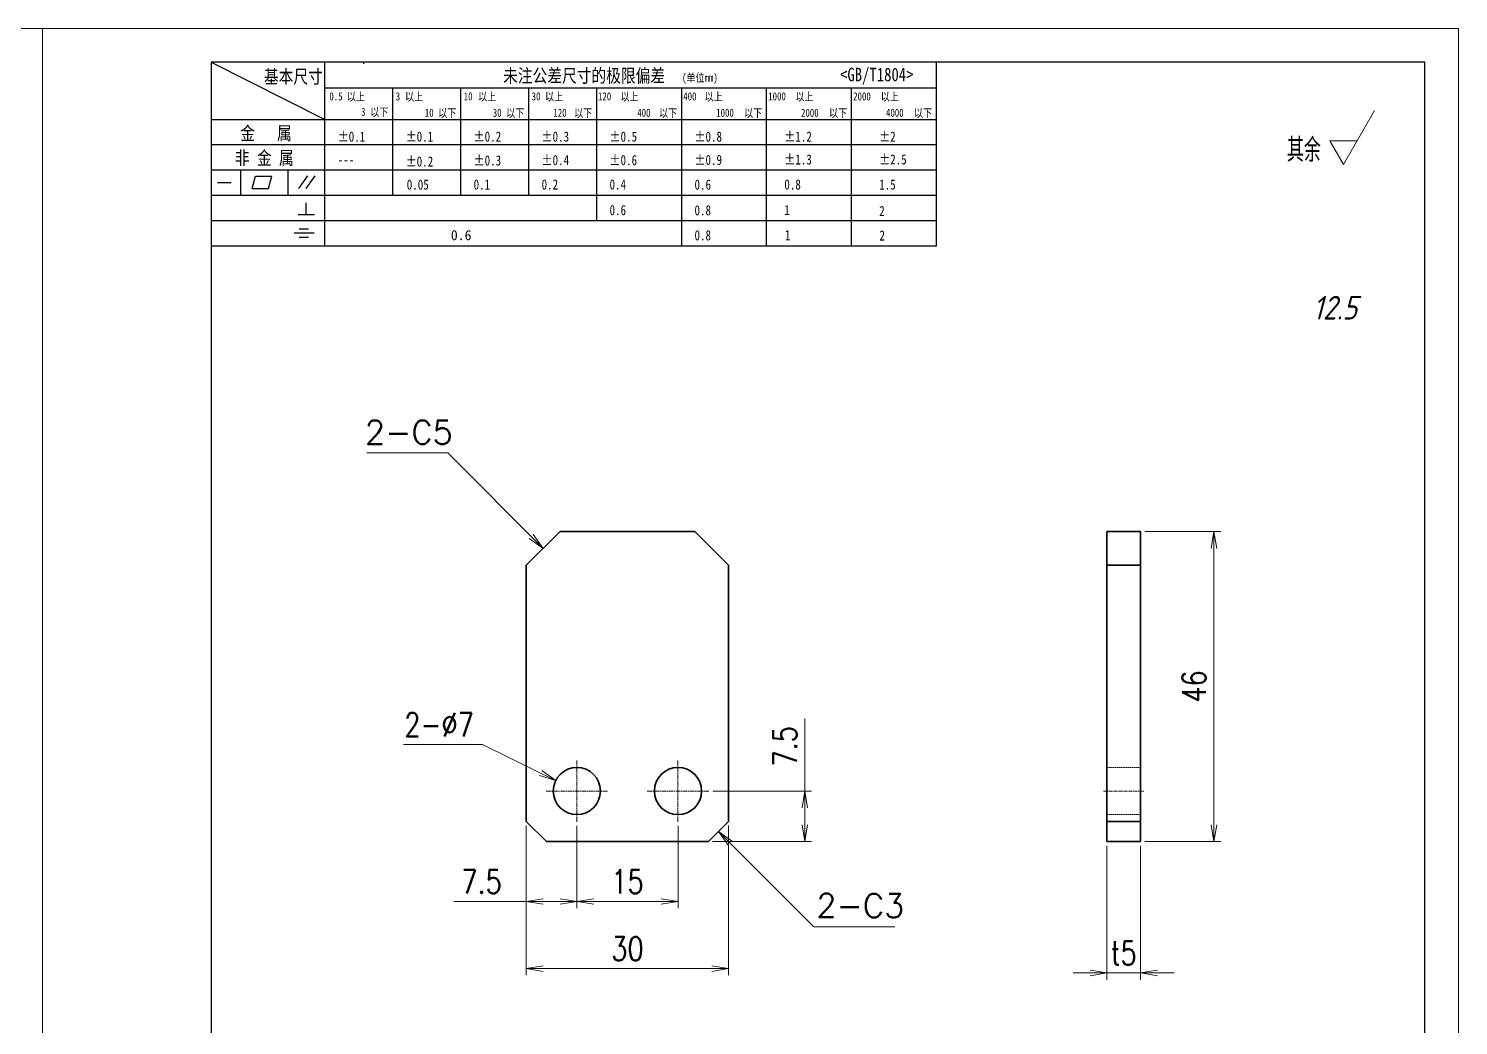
# Model space of a CAD drawing. Header units: millimetres. Extents: x 1333 to 190452, y -42879 to -5704.
# Drawn here: x 175680.6 to 175892.6, y -22687 to -22539.1 of the extents above; entities that cross this region are included whole.
import ezdxf
from ezdxf.enums import TextEntityAlignment as Align

# ---------------------------------------------------------------- set-up
doc = ezdxf.new("R2010")
doc.units = ezdxf.units.MM
doc.header["$LTSCALE"] = 0.5
for name, pattern in [('AM_ISO02W050x2', [3.75, 3, -0.75]), ('AM_ISO08W050x2', [9, 6, -0.75, 1.5, -0.75]), ('DOT2', [0.125, 0, -0.125])]:
    doc.linetypes.add(name, pattern=pattern)
for name, color, linetype, lineweight in [('中心线', 2, 'AM_ISO08W050x2', 18), ('图框', 7, 'Continuous', 18), ('标注线', 3, 'Continuous', 18), ('粗实线', 7, 'Continuous', 35), ('虚线', 1, 'AM_ISO02W050x2', 18)]:
    doc.layers.add(name, color=color, linetype=linetype, lineweight=lineweight)
doc.layers.add('图\\M+19E79\\M+195B6\\M+18E9A', color=7, linetype='Continuous')
doc.layers.add('打印-禁用', color=7, linetype='Continuous', lineweight=15, plot=False)
doc.styles.add('DIM', font='romans.shx', dxfattribs={"width": 0.8, "bigfont": 'bigfont.shx'})
doc.styles.add('国标', font='simfang.ttf', dxfattribs={"width": 0.8})
doc.styles.add('机械长仿宋', font='gbenor.shx', dxfattribs={"height": 1, "bigfont": 'gbcbig.shx'})
doc.dimstyles.new('DEH 1-1', dxfattribs={"dimtxt": 3.5, "dimasz": 2.5, "dimexe": 1, "dimexo": 0.625, "dimgap": 1.2, "dimtad": 1, "dimtoh": 1, "dimdsep": 46, "dimtxsty": 'DIM', "dimblk": 'OPEN', "dimcen": 0, "dimclrd": 8, "dimclre": 8, "dimclrt": 2, "dimazin": 2, "dimtfac": 0.5, "dimtmove": 0, "dimatfit": 3, "dimldrblk": 'OPEN', "dimfxl": 0, "dimtolj": 2, "dimlwd": 18, "dimlwe": 18, "dimarcsym": 0})
doc.dimstyles.new('DEH 1-1$0', dxfattribs={"dimtxt": 3.5, "dimasz": 2.5, "dimexe": 1, "dimexo": 0.625, "dimgap": 1.2, "dimtad": 1, "dimzin": 9, "dimdsep": 46, "dimtxsty": 'DIM', "dimblk": 'OPEN', "dimcen": 0, "dimclrd": 8, "dimclre": 8, "dimclrt": 2, "dimazin": 2, "dimtfac": 0.5, "dimtmove": 0, "dimatfit": 3, "dimldrblk": 'OPEN', "dimfxl": 0, "dimtolj": 2, "dimlwd": 18, "dimlwe": 18, "dimarcsym": 0})
doc.dimstyles.new('DEH 1-1$3', dxfattribs={"dimtxt": 3.5, "dimasz": 2.5, "dimexe": 1, "dimexo": 0.625, "dimgap": 1.2, "dimtad": 1, "dimtoh": 1, "dimdsep": 46, "dimtxsty": 'DIM', "dimblk": 'OPEN', "dimcen": 0, "dimclrd": 8, "dimclre": 8, "dimclrt": 2, "dimazin": 2, "dimtfac": 0.5, "dimtofl": 0, "dimtmove": 0, "dimatfit": 3, "dimldrblk": 'OPEN', "dimfxl": 0, "dimtolj": 2, "dimlwd": 18, "dimlwe": 18, "dimarcsym": 0})

# ---------------------------------------------------------------- blocks, each defined once
blk = doc.blocks.new('GZDEH零件A3图框V01版')
at = {"layer": '打印-禁用', "linetype": 'Continuous'}
for p, q in [((3277.49, -1549.46), (2857.49, -1549.46)), ((3277.49, -1846.46), (3277.49, -1549.46))]:
    blk.add_line(p, q, dxfattribs=at)
blk = doc.blocks.new('DEH A3')
at = {"layer": '图框'}
blk.add_blockref('GZDEH零件A3图框V01版', (-2857.49, 1846.46), dxfattribs=at)
blk = doc.blocks.new('GZDEH零件A4图框V01版')
at = {"layer": '图\\M+19E79\\M+195B6\\M+18E9A', "linetype": 'Continuous'}
for p, q in [((25, 292), (25, 13.5)), ((205, 292), (25, 292)), ((205, 13.5), (205, 292))]:
    blk.add_line(p, q, dxfattribs=at)
at = {"layer": '图\\M+19E79\\M+195B6\\M+18E9A', "color": 9}
for p, q in [((25, 292), (41.88, 283.54)), ((41.88, 264.79), (41.88, 292)), ((47.66, 291.75), (47.66, 292)), ((132.6, 264.79), (132.6, 292)), ((41.88, 288.22), (132.6, 288.22)), ((51.96, 272.29), (51.96, 288.22)), ((62.04, 272.29), (62.04, 288.22)), ((72.12, 272.29), (72.12, 288.22)), ((82.2, 268.54), (82.2, 288.22)), ((94.8, 264.79), (94.8, 288.22)), ((107.4, 264.79), (107.4, 288.22)), ((120, 264.79), (120, 288.22)), ((25, 283.54), (132.6, 283.54)), ((25, 279.79), (132.6, 279.79)), ((25, 276.04), (132.6, 276.04)), ((29.43, 272.34), (29.43, 276.04)), ((36.42, 272.34), (36.42, 276.04)), ((25.94, 274.19), (28, 274.19)), ((31.1, 273.3), (31.58, 275.09)), ((31.58, 275.09), (33.99, 275.09)), ((33.51, 273.3), (33.99, 275.09)), ((38.03, 273.3), (39.36, 275.16)), ((39.11, 273.3), (40.45, 275.16)), ((25, 272.29), (132.6, 272.29)), ((31.1, 273.3), (33.51, 273.3)), ((37.93, 269.41), (40.32, 269.41)), ((39.09, 269.41), (39.09, 271.18)), ((25, 268.54), (132.6, 268.54)), ((38.08, 267.29), (39.43, 267.29)), ((37.3, 266.69), (40.28, 266.69)), ((38.08, 266.09), (39.44, 266.09)), ((25, 264.79), (132.6, 264.79))]:
    blk.add_line(p, q, dxfattribs=at)
at = {"layer": '打印-禁用', "linetype": 'Continuous'}
for p, q in [((0, 297), (0, 0)), ((210, 297), (0, 297)), ((210, 297), (210, 0))]:
    blk.add_line(p, q, dxfattribs=at)
at = {"layer": '图\\M+19E79\\M+195B6\\M+18E9A', "color": 9, "style": '国标', "width": 0.8}
for s, height, p in [('基本尺寸', 2, (32.84, 288.88)), ('未注公差尺寸的极限偏差', 2, (68.32, 289.02)), ('<GB/T1804>', 2, (118.29, 289.19)), ('30', 1.2, (72.55, 286.35)), ('金   属', 2, (29.33, 280.48)), ('±0.1', 1.5, (43.78, 280.23)), ('±0.1', 1.5, (53.86, 280.23)), ('±0.2', 1.5, (63.94, 280.23)), ('±0.3', 1.5, (74.02, 280.23)), ('±0.5', 1.5, (84.1, 280.23)), ('±0.8', 1.5, (96.7, 280.23)), ('±1.2', 1.5, (110.02, 280.23)), ('±2', 1.5, (124.09, 280.23)), ('非 金 属', 2, (28.53, 276.82)), ('±0.2', 1.5, (53.86, 276.54)), ('±0.3', 1.5, (63.94, 276.69)), ('±0.4', 1.5, (74.02, 276.75)), ('±0.6', 1.5, (84.1, 276.75)), ('±0.9', 1.5, (96.7, 276.78)), ('±1.3', 1.5, (110.02, 276.84)), ('±2.5', 1.5, (124.09, 276.85)), ('---', 1.5, (43.78, 276.81)), ('0.1', 1.5, (63.94, 273.12)), ('0.2', 1.5, (74.02, 273.13)), ('0.4', 1.5, (84.1, 273.13)), ('0.6', 1.5, (96.7, 273.11)), ('0.8', 1.5, (110.02, 273.13)), ('1.5', 1.5, (124.09, 273.12)), ('0.6', 1.5, (84.1, 269.33)), ('0.8', 1.5, (96.7, 269.3)), ('1', 1.5, (110.02, 269.34)), ('2', 1.5, (124.09, 269.2)), ('0.8', 1.5, (96.7, 265.59)), ('1', 1.5, (110.1, 265.6)), ('2', 1.5, (124.13, 265.57))]:
    blk.add_text(s, height=height, dxfattribs=at).set_placement(p)
at = {"layer": '图\\M+19E79\\M+195B6\\M+18E9A', "color": 9, "lineweight": 15, "style": '国标', "width": 0.8}
for s, p in [('0.5', (42.54, 286.35)), ('以上', (45.15, 286.3)), ('3', (52.39, 286.35)), ('以上', (53.76, 286.3)), ('10', (62.47, 286.35)), ('以上', (64.6, 286.3)), ('以上', (74.53, 286.3)), ('120', (82.39, 286.35)), ('以上', (85.72, 286.3)), ('400', (95.03, 286.35)), ('以上', (98.19, 286.3)), ('1000', (107.63, 286.35)), ('以上', (111.67, 286.3)), ('2000', (120.23, 286.35)), ('以上', (124.31, 286.3)), ('3', (47.24, 284.06)), ('以下', (48.61, 284.01)), ('10', (56.7, 283.92)), ('以下', (58.69, 283.87)), ('30', (66.78, 283.92)), ('以下', (68.77, 283.87)), ('120', (75.77, 283.92)), ('以下', (78.85, 283.87)), ('400', (88.21, 283.92)), ('以下', (91.45, 283.87)), ('1000', (99.92, 283.92)), ('以下', (104.05, 283.87)), ('2000', (112.5, 283.92)), ('以下', (116.65, 283.87)), ('4000', (125.1, 283.92)), ('以下', (129.25, 283.87))]:
    blk.add_text(s, height=1.2, dxfattribs=at).set_placement(p)
at = {"layer": '图\\M+19E79\\M+195B6\\M+18E9A', "color": 9, "lineweight": 13, "style": '国标'}
blk.add_text('0.6', height=1.5, dxfattribs=at).set_placement((60.56, 265.61))
at = {"layer": '图\\M+19E79\\M+195B6\\M+18E9A', "color": 9, "lineweight": 15, "insert": (94.85, 290.31), "char_height": 1.2, "width": 8.7957, "attachment_point": 1, "style": '国标'}
blk.add_mtext('(单位mm)', dxfattribs=at)
at = {"layer": '图\\M+19E79\\M+195B6\\M+18E9A', "color": 9, "insert": (54.02, 273.09), "char_height": 1.5, "attachment_point": 7, "style": '国标'}
blk.add_mtext_dynamic_manual_height_columns('0.05', width=5.1982, gutter_width=12.5, heights=[0], dxfattribs=at)
blk = doc.blocks.new('DEH A4')
at = {"layer": '图框'}
blk.add_blockref('GZDEH零件A4图框V01版', (0, 0), dxfattribs=at)
blk = doc.blocks.new('FINISHER_TR')
at = {"layer": '标注线'}
for p, q in [((0, 0), (4.62, 8)), ((-2.02, 3.5), (0, 0)), ((2.02, 3.5), (-2.02, 3.5))]:
    blk.add_line(p, q, dxfattribs=at)
at = {"layer": '标注线', "color": 2, "style": '机械长仿宋', "oblique": 15}
blk.add_attdef('0.0', text='', height=3.5, dxfattribs=at).set_placement((2.03, -24.04), align=Align.BOTTOM_RIGHT)
blk = doc.blocks.new('其余12.5')
at = {"layer": '标注线'}
blk.add_blockref('FINISHER_TR', (0, 0), dxfattribs=at).add_auto_attribs({'0.0': '12.5'})
at = {"layer": '标注线', "color": 7, "linetype": 'DOT2', "style": '机械长仿宋'}
blk.add_text('其余', height=3.5, dxfattribs=at).set_placement((-8.38, 0.4))
blk = doc.blocks.new('_Open')
at = {"color": 0, "linetype": 'ByBlock', "lineweight": -2}
for p, q in [((-1, 0.167), (0, 0)), ((-1, -0.167), (0, 0)), ((0, 0), (-1, 0))]:
    blk.add_line(p, q, dxfattribs=at)
blk = doc.blocks.new('*D237')
at = {"layer": 'Defpoints', "color": 0, "transparency": 16777216}
for p in [(175754.39, -22656.71), (175761.89, -22656.76), (175754.39, -22668.59)]:
    blk.add_point(p, dxfattribs=at)
at = {"layer": '标注线', "color": 8, "lineweight": 18, "transparency": 16777216}
for p, q in [((175754.39, -22657.33), (175754.39, -22669.59)), ((175761.89, -22657.38), (175761.89, -22669.59)), ((175754.39, -22668.59), (175743.62, -22668.59)), ((175759.39, -22668.59), (175756.89, -22668.59))]:
    blk.add_line(p, q, dxfattribs=at)
at = {"layer": '标注线', "color": 8, "lineweight": 18, "transparency": 16777216, "xscale": 2.5, "yscale": 2.5, "zscale": 2.5, "rotation": 180}
blk.add_blockref('_Open', (175754.39, -22668.59), dxfattribs=at)
at = {"layer": '标注线', "color": 8, "lineweight": 18, "transparency": 16777216, "xscale": 2.5, "yscale": 2.5, "zscale": 2.5}
blk.add_blockref('_Open', (175761.89, -22668.59), dxfattribs=at)
at = {"layer": '标注线', "color": 2, "transparency": 16777216, "insert": (175747.75, -22665.64), "char_height": 3.5, "attachment_point": 5, "style": 'DIM'}
blk.add_mtext('\\A2;7.5', dxfattribs=at)
blk = doc.blocks.new('*D238')
at = {"layer": 'Defpoints', "color": 0, "transparency": 16777216}
for p in [(175761.89, -22656.76), (175776.89, -22656.76), (175776.89, -22668.59)]:
    blk.add_point(p, dxfattribs=at)
at = {"layer": '标注线', "color": 8, "lineweight": 18, "transparency": 16777216}
for p, q in [((175761.89, -22657.38), (175761.89, -22669.59)), ((175776.89, -22657.38), (175776.89, -22669.59)), ((175764.39, -22668.59), (175774.39, -22668.59))]:
    blk.add_line(p, q, dxfattribs=at)
at = {"layer": '标注线', "color": 8, "lineweight": 18, "transparency": 16777216, "xscale": 2.5, "yscale": 2.5, "zscale": 2.5, "rotation": 180}
blk.add_blockref('_Open', (175761.89, -22668.59), dxfattribs=at)
at = {"layer": '标注线', "color": 8, "lineweight": 18, "transparency": 16777216, "xscale": 2.5, "yscale": 2.5, "zscale": 2.5}
blk.add_blockref('_Open', (175776.89, -22668.59), dxfattribs=at)
at = {"layer": '标注线', "color": 2, "transparency": 16777216, "insert": (175769.39, -22665.64), "char_height": 3.5, "attachment_point": 5, "style": 'DIM'}
blk.add_mtext('\\A2;15', dxfattribs=at)
blk = doc.blocks.new('*D239')
at = {"layer": 'Defpoints', "color": 0, "transparency": 16777216}
for p in [(175781.44, -22652.21), (175795.7, -22652.21), (175781.39, -22659.71)]:
    blk.add_point(p, dxfattribs=at)
at = {"layer": '标注线', "color": 8, "lineweight": 18, "transparency": 16777216}
for p, q in [((175795.7, -22652.21), (175795.7, -22641.44)), ((175782.06, -22652.21), (175796.7, -22652.21)), ((175795.7, -22657.21), (175795.7, -22654.71)), ((175782.01, -22659.71), (175796.7, -22659.71))]:
    blk.add_line(p, q, dxfattribs=at)
at = {"layer": '标注线', "color": 8, "lineweight": 18, "transparency": 16777216, "xscale": 2.5, "yscale": 2.5, "zscale": 2.5}
for p, rotation in [((175795.7, -22652.21), 90), ((175795.7, -22659.71), 270)]:
    blk.add_blockref('_Open', p, dxfattribs=dict(at, rotation=rotation))
at = {"layer": '标注线', "color": 2, "transparency": 16777216, "insert": (175792.75, -22645.58), "char_height": 3.5, "attachment_point": 5, "rotation": 90, "style": 'DIM'}
blk.add_mtext('\\A2;7.5', dxfattribs=at)
blk = doc.blocks.new('*D240')
at = {"layer": 'Defpoints', "color": 0, "transparency": 16777216}
for p in [(175754.39, -22656.71), (175784.39, -22656.71), (175784.39, -22678.54)]:
    blk.add_point(p, dxfattribs=at)
at = {"layer": '标注线', "color": 8, "lineweight": 18, "transparency": 16777216}
for p, q in [((175754.39, -22657.33), (175754.39, -22679.54)), ((175784.39, -22657.33), (175784.39, -22679.54)), ((175756.89, -22678.54), (175781.89, -22678.54))]:
    blk.add_line(p, q, dxfattribs=at)
at = {"layer": '标注线', "color": 8, "lineweight": 18, "transparency": 16777216, "xscale": 2.5, "yscale": 2.5, "zscale": 2.5, "rotation": 180}
blk.add_blockref('_Open', (175754.39, -22678.54), dxfattribs=at)
at = {"layer": '标注线', "color": 8, "lineweight": 18, "transparency": 16777216, "xscale": 2.5, "yscale": 2.5, "zscale": 2.5}
blk.add_blockref('_Open', (175784.39, -22678.54), dxfattribs=at)
at = {"layer": '标注线', "color": 2, "transparency": 16777216, "insert": (175769.39, -22675.59), "char_height": 3.5, "attachment_point": 5, "style": 'DIM'}
blk.add_mtext('\\A2;30', dxfattribs=at)
blk = doc.blocks.new('*D241')
at = {"layer": 'Defpoints', "color": 0, "transparency": 16777216}
for p in [(175840.5, -22659.71), (175845.5, -22659.71), (175845.5, -22679.19)]:
    blk.add_point(p, dxfattribs=at)
at = {"layer": '标注线', "color": 8, "lineweight": 18, "transparency": 16777216}
for p, q in [((175840.5, -22660.33), (175840.5, -22680.19)), ((175845.5, -22660.33), (175845.5, -22680.19)), ((175838, -22679.19), (175835.5, -22679.19)), ((175840.5, -22679.19), (175845.5, -22679.19)), ((175848, -22679.19), (175850.5, -22679.19))]:
    blk.add_line(p, q, dxfattribs=at)
at = {"layer": '标注线', "color": 8, "lineweight": 18, "transparency": 16777216, "xscale": 2.5, "yscale": 2.5, "zscale": 2.5}
blk.add_blockref('_Open', (175840.5, -22679.19), dxfattribs=at)
at = {"layer": '标注线', "color": 8, "lineweight": 18, "transparency": 16777216, "xscale": 2.5, "yscale": 2.5, "zscale": 2.5, "rotation": 180}
blk.add_blockref('_Open', (175845.5, -22679.19), dxfattribs=at)
at = {"layer": '标注线', "color": 2, "transparency": 16777216, "insert": (175843, -22676.24), "char_height": 3.5, "attachment_point": 5, "style": 'DIM'}
blk.add_mtext('\\A2;{\\Fromans,bigfont|c134;t}5', dxfattribs=at)
blk = doc.blocks.new('*D242')
at = {"layer": 'Defpoints', "color": 0, "transparency": 16777216}
for p in [(175758.75, -22650.66), (175765.02, -22653.76)]:
    blk.add_point(p, dxfattribs=at)
at = {"layer": '标注线', "color": 8, "lineweight": 18, "transparency": 16777216}
for p, q in [((175736.18, -22645.31), (175747.91, -22645.31)), ((175747.91, -22645.31), (175756.51, -22649.55))]:
    blk.add_line(p, q, dxfattribs=at)
at = {"layer": '标注线', "color": 8, "lineweight": 18, "transparency": 16777216, "xscale": 2.5, "yscale": 2.5, "zscale": 2.5, "rotation": 333.7132797497922}
blk.add_blockref('_Open', (175758.75, -22650.66), dxfattribs=at)
at = {"layer": '标注线', "color": 2, "transparency": 16777216, "insert": (175741.45, -22642.36), "char_height": 3.5, "attachment_point": 5, "style": 'DIM'}
blk.add_mtext('\\A2;2-%%c7', dxfattribs=at)
blk = doc.blocks.new('*D243')
at = {"layer": 'Defpoints', "color": 0, "transparency": 16777216}
for p in [(175845.5, -22613.71), (175845.5, -22659.71), (175856.38, -22659.71)]:
    blk.add_point(p, dxfattribs=at)
at = {"layer": '标注线', "color": 8, "lineweight": 18, "transparency": 16777216}
for p, q in [((175846.12, -22613.71), (175857.38, -22613.71)), ((175856.38, -22616.21), (175856.38, -22657.21)), ((175846.12, -22659.71), (175857.38, -22659.71))]:
    blk.add_line(p, q, dxfattribs=at)
at = {"layer": '标注线', "color": 8, "lineweight": 18, "transparency": 16777216, "xscale": 2.5, "yscale": 2.5, "zscale": 2.5}
for p, rotation in [((175856.38, -22613.71), 90), ((175856.38, -22659.71), 270)]:
    blk.add_blockref('_Open', p, dxfattribs=dict(at, rotation=rotation))
at = {"layer": '标注线', "color": 2, "transparency": 16777216, "insert": (175853.43, -22636.71), "char_height": 3.5, "attachment_point": 5, "rotation": 90, "style": 'DIM'}
blk.add_mtext('\\A2;46', dxfattribs=at)
blk = doc.blocks.new('CHAMFER_DIM_LS1')
at = {"layer": '标注线', "color": 8}
blk.add_line((0, 20), (-8.49, 28.49), dxfattribs=at)
at = {"color": 2, "char_height": 3.5, "attachment_point": 9, "style": 'DIM'}
for insert in [(-8.27, 28.27), (-8.27, 28.27), (-8.27, 28.27), (-8.27, 25.32), (-11.2, 21.2)]:
    blk.add_mtext('\\A2;', dxfattribs=dict(at, insert=insert))
at = {"layer": '标注线', "color": 2, "style": 'DIM'}
blk.add_attdef('000', text='', height=3.5, rotation=315, dxfattribs=at).set_placement((-3.89, 24.28), align=Align.BOTTOM_CENTER)
at = {"layer": '标注线'}
blk.add_leader([(0, 0), (0, 20)], dimstyle='DEH 1-1', dxfattribs=at)
blk = doc.blocks.new('CHAMFER_DIM_RS2')
at = {"layer": '标注线', "color": 8}
blk.add_line((0, -20), (8.49, -28.49), dxfattribs=at)
at = {"color": 2, "char_height": 3.5, "attachment_point": 9, "style": 'DIM'}
for insert in [(-8.27, 28.27), (-8.27, 28.27), (-8.27, 28.27), (-8.27, 25.32), (-11.2, 21.2)]:
    blk.add_mtext('\\A2;', dxfattribs=dict(at, insert=insert))
at = {"layer": '标注线', "color": 2, "style": 'DIM'}
blk.add_attdef('000', text='', height=3.5, rotation=314.7323, dxfattribs=at).set_placement((5.12, -24.62), align=Align.BOTTOM_CENTER)
at = {"layer": '标注线'}
blk.add_leader([(0, 0), (0, -20)], dimstyle='DEH 1-1', dxfattribs=at)

msp = doc.modelspace()

# ---------------------------------------------------------------- linework, layer by layer
at = {"layer": '中心线', "ltscale": 0.2275}
for p, q in [((175761.885, -22647.66), (175761.885, -22656.76)), ((175776.885, -22647.66), (175776.885, -22656.76))]:
    msp.add_line(p, q, dxfattribs=at)
at = {"layer": '中心线', "ltscale": 0.227502}
for p, q in [((175766.435, -22652.21), (175757.335, -22652.21)), ((175781.435, -22652.21), (175772.335, -22652.21))]:
    msp.add_line(p, q, dxfattribs=at)
at = {"layer": '中心线', "ltscale": 0.15002}
msp.add_line((175839.997, -22652.21), (175845.998, -22652.21), dxfattribs=at)
at = {"layer": '粗实线', "ltscale": 0.176777}
for p, q in [((175759.385, -22613.71), (175754.385, -22618.71)), ((175784.385, -22618.71), (175779.385, -22613.71))]:
    msp.add_line(p, q, dxfattribs=at)
at = {"layer": '粗实线', "ltscale": 0.5}
msp.add_line((175779.385, -22613.71), (175759.385, -22613.71), dxfattribs=at)
at = {"layer": '粗实线', "ltscale": 0.125}
for p, q in [((175840.498, -22618.71), (175840.498, -22613.71)), ((175840.498, -22613.71), (175845.498, -22613.71)), ((175845.498, -22618.71), (175845.498, -22613.71)), ((175840.498, -22618.71), (175845.498, -22618.71)), ((175840.498, -22656.71), (175845.498, -22656.71)), ((175840.498, -22659.71), (175845.498, -22659.71))]:
    msp.add_line(p, q, dxfattribs=at)
at = {"layer": '粗实线'}
for p, q in [((175754.385, -22618.71), (175754.385, -22656.71)), ((175784.385, -22656.71), (175784.385, -22618.71)), ((175840.498, -22656.71), (175840.498, -22618.71)), ((175845.498, -22656.71), (175845.498, -22618.71)), ((175757.385, -22659.71), (175781.385, -22659.71))]:
    msp.add_line(p, q, dxfattribs=at)
at = {"layer": '粗实线', "ltscale": 0.106066}
for p, q in [((175754.385, -22656.71), (175757.385, -22659.71)), ((175781.385, -22659.71), (175784.385, -22656.71))]:
    msp.add_line(p, q, dxfattribs=at)
at = {"layer": '粗实线', "ltscale": 0.075}
for p, q in [((175840.498, -22659.71), (175840.498, -22656.71)), ((175845.498, -22659.71), (175845.498, -22656.71))]:
    msp.add_line(p, q, dxfattribs=at)
at = {"layer": '粗实线'}
for centre in [(175761.885, -22652.21), (175776.885, -22652.21)]:
    msp.add_circle(centre, 3.5, dxfattribs=at)
at = {"layer": '虚线', "ltscale": 0.125}
for p, q in [((175845.497, -22618.71), (175840.497, -22618.71)), ((175840.497, -22648.71), (175845.497, -22648.71)), ((175840.498, -22648.71), (175845.498, -22648.71)), ((175840.497, -22655.71), (175845.497, -22655.71)), ((175840.497, -22656.71), (175845.497, -22656.71)), ((175840.498, -22655.71), (175845.498, -22655.71))]:
    msp.add_line(p, q, dxfattribs=at)

# ---------------------------------------------------------------- block references
at = {"layer": '图框'}
for name, p in [('DEH A3', (175262.635, -22836.123)), ('DEH A4', (175682.635, -22836.123))]:
    msp.add_blockref(name, p, dxfattribs=at)
at = {"layer": '标注线'}
msp.add_blockref('其余12.5', (175875.578, -22559.28), dxfattribs=at)
for name, p, rotation, values in [('CHAMFER_DIM_LS1', (175756.885, -22616.21), 45.00000029433768, {'000': '2-C5'}), ('CHAMFER_DIM_RS2', (175782.885, -22658.21), 45.00000028696819, {'000': '2-C3'})]:
    msp.add_blockref(name, p, dxfattribs=dict(at, rotation=rotation)).add_auto_attribs(values)

# ---------------------------------------------------------------- dimensions: what is measured, and where the dimension line sits
for base, p1, p2, picture, middle in [((175856.381, -22659.71), (175845.498, -22613.71), (175845.498, -22659.71), '*D243', (175853.431, -22636.71)), ((175795.703, -22652.21), (175781.385, -22659.71), (175781.435, -22652.21), '*D239', (175792.753, -22645.576))]:
    dim = msp.add_linear_dim(base=base, p1=p1, p2=p2, angle=90, dimstyle='DEH 1-1$0', dxfattribs=at)
    dim.commit()
    dim.dimension.update_dxf_attribs({"geometry": picture, "text_midpoint": middle})
dim = msp.add_diameter_dim_2p(p1=(175765.023, -22653.76), p2=(175758.747, -22650.66), dimstyle='DEH 1-1$3', override={"dimpost": '2-%%c<>'}, dxfattribs=at)
dim.commit()
dim.dimension.update_dxf_attribs({"geometry": '*D242', "text_midpoint": (175741.448, -22645.309), "dimtype": 163})
for base, p1, p2, picture, middle in [((175754.385, -22668.59), (175761.885, -22656.76), (175754.385, -22656.71), '*D237', (175747.752, -22665.64)), ((175784.385, -22678.542), (175754.385, -22656.71), (175784.385, -22656.71), '*D240', (175769.385, -22675.592)), ((175776.885, -22668.59), (175761.885, -22656.76), (175776.885, -22656.76), '*D238', (175769.385, -22665.64))]:
    dim = msp.add_linear_dim(base=base, p1=p1, p2=p2, dimstyle='DEH 1-1$0', dxfattribs=at)
    dim.commit()
    dim.dimension.update_dxf_attribs({"geometry": picture, "text_midpoint": middle})
dim = msp.add_linear_dim(base=(175845.498, -22679.187), p1=(175840.498, -22659.71), p2=(175845.498, -22659.71), text='{\\Fromans,bigfont|c134;t}<>', dimstyle='DEH 1-1$0', dxfattribs=at)
dim.commit()
dim.dimension.update_dxf_attribs({"geometry": '*D241', "text_midpoint": (175842.998, -22679.187), "dimtype": 160})

doc.saveas('drawing.dxf')
